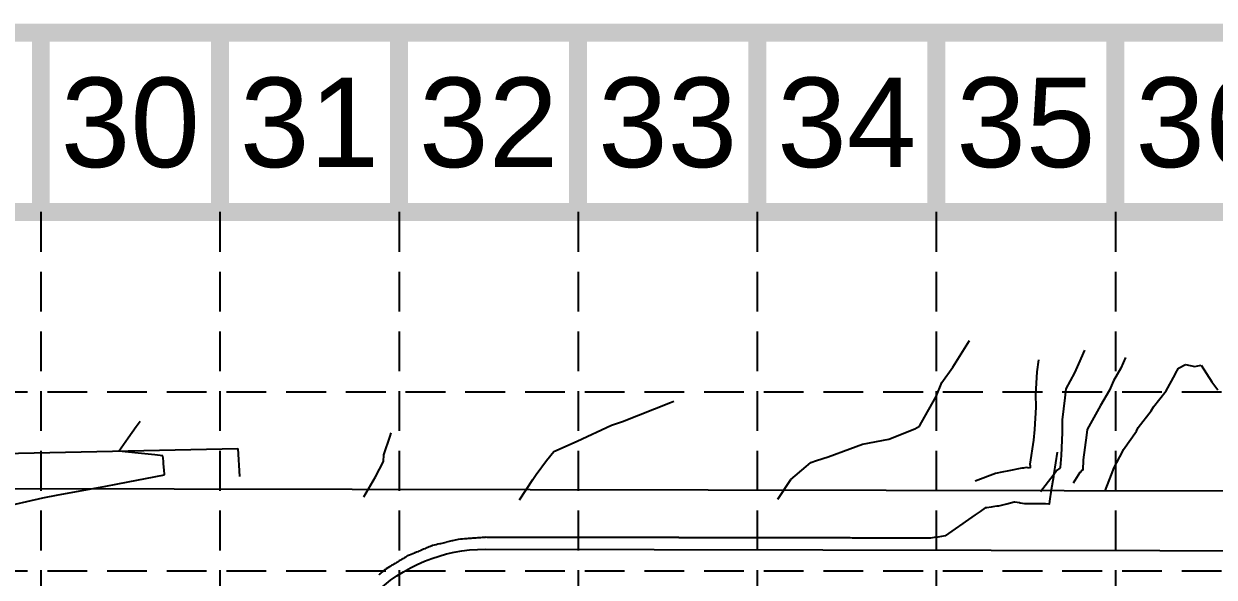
# Model space of a CAD drawing. Extents: x 626 to 3511, y 2890 to 4695.
# Drawn here: x 1974.4 to 2273.5, y 4555.7 to 4694.7 of the extents above; entities that cross this region are included whole.
import ezdxf
from ezdxf.enums import TextEntityAlignment as Align

# ---------------------------------------------------------------- set-up
doc = ezdxf.new("R2010")
doc.units = 0
doc.header["$LTSCALE"] = 100
doc.header["$MEASUREMENT"] = 0
doc.linetypes.add('HIDDEN', pattern=[0.375, 0.25, -0.125])
for name, color, linetype in [('$-BNDY2', 4, 'CONTINUOUS'), ('BASE', 7, 'CONTINUOUS'), ('DG-PIDX_CONTOURS', 5, 'CONTINUOUS'), ('DG-XCONTOURS', 9, 'CONTINUOUS'), ('DG-XIDX_CONTOURS', 2, 'CONTINUOUS'), ('GRID', 254, 'HIDDEN'), ('PSWDGC-POND', 2, 'CONTINUOUS'), ('PSWG-XCATV', 2, 'CONTINUOUS')]:
    doc.layers.add(name, color=color, linetype=linetype)
doc.styles.get("Standard").update_dxf_attribs({"font": 'ARIAL.TTF'})

msp = doc.modelspace()

# ---------------------------------------------------------------- linework, layer by layer
at = {"layer": '$-BNDY2', "color": 7}
msp.add_line((752.27, 4580.24), (3393.13, 4575.32), dxfattribs=at)
at = {"layer": 'BASE', "const_width": 4.5}
for points in [[(628.71, 2892.46), (3508.71, 2892.46), (3508.71, 4692.46), (628.71, 4692.46)], [(673.71, 2937.46), (3463.71, 2937.46), (3463.71, 4647.46), (673.71, 4647.46)]]:
    msp.add_lwpolyline(points, close=True, dxfattribs=at)
for points in [[(1978.71, 4647.46), (1978.71, 4692.46)], [(2023.71, 4647.46), (2023.71, 4692.46)], [(2068.71, 4647.46), (2068.71, 4692.46)], [(2113.71, 4647.46), (2113.71, 4692.46)], [(2158.71, 4647.46), (2158.71, 4692.46)], [(2203.71, 4647.46), (2203.71, 4692.46)], [(2248.71, 4647.46), (2248.71, 4692.46)]]:
    msp.add_lwpolyline(points, dxfattribs=at)
at = {"layer": 'DG-PIDX_CONTOURS', "color": 43, "elevation": 1140}
msp.add_lwpolyline([(2234.1, 4587.09), (2233.26, 4581.75), (2233.13, 4580.95), (2232.6, 4577.63), (2232.16, 4574.8), (2232.05, 4574.11), (2231.94, 4574.11), (2231.11, 4574.12), (2231, 4574.12), (2230.17, 4574.12), (2230.07, 4574.12), (2229.96, 4574.12), (2229.14, 4574.12), (2229.04, 4574.12), (2228.22, 4574.13), (2228.11, 4574.13), (2228.11, 4574.13), (2228.1, 4574.13), (2228.1, 4574.13), (2228.09, 4574.13), (2228.09, 4574.13), (2227.98, 4574.13), (2227.17, 4574.13), (2227.07, 4574.13), (2226.26, 4574.14), (2226.16, 4574.14), (2226.16, 4574.14), (2226.13, 4574.14), (2226.13, 4574.14), (2226.11, 4574.14), (2226.11, 4574.14), (2225.96, 4574.16), (2224.75, 4574.34), (2224.6, 4574.37), (2223.4, 4574.55), (2223.25, 4574.57), (2221.41, 4574.11), (2220.97, 4574), (2219.33, 4573.59), (2218.92, 4573.53), (2217.87, 4573.38), (2217.46, 4573.33), (2216.41, 4573.18), (2216, 4573.12), (2214.76, 4572.26), (2213.49, 4571.37), (2211.79, 4570.18), (2210.97, 4569.61), (2210.35, 4569.18), (2208.45, 4567.86), (2205.93, 4566.1), (2205.01, 4565.96), (2204.08, 4565.82), (2203.16, 4565.68), (2202.24, 4565.54), (2201.59, 4565.54), (2200.95, 4565.54), (2200.3, 4565.54), (2199.66, 4565.54), (2198.76, 4565.54), (2197.86, 4565.55), (2196.96, 4565.55), (2196.06, 4565.55), (2196.02, 4565.55), (2195.98, 4565.55), (2195.95, 4565.55), (2195.91, 4565.55), (2195.85, 4565.55), (2195.79, 4565.55), (2195.73, 4565.55), (2195.68, 4565.55), (2194.8, 4565.55), (2193.92, 4565.55), (2193.04, 4565.55), (2192.16, 4565.56), (2191.59, 4565.56), (2191.02, 4565.56), (2190.45, 4565.56), (2189.88, 4565.56), (2189.51, 4565.56), (2189.14, 4565.56), (2188.78, 4565.56), (2188.41, 4565.56), (2188.16, 4565.56), (2187.91, 4565.56), (2187.65, 4565.56), (2187.4, 4565.57), (2186.72, 4565.57), (2186.03, 4565.57), (2185.34, 4565.57), (2184.66, 4565.57), (2184.29, 4565.57), (2183.91, 4565.57), (2183.54, 4565.57), (2183.17, 4565.57), (2182.6, 4565.57), (2182.04, 4565.58), (2181.47, 4565.58), (2180.91, 4565.58), (2180.41, 4565.58), (2179.92, 4565.58), (2179.43, 4565.58), (2178.93, 4565.58), (2178.49, 4565.58), (2178.05, 4565.58), (2177.6, 4565.58), (2177.16, 4565.58), (2176.66, 4565.58), (2176.17, 4565.59), (2175.68, 4565.59), (2175.18, 4565.59), (2174.74, 4565.59), (2174.3, 4565.59), (2173.85, 4565.59), (2173.41, 4565.59), (2172.96, 4565.59), (2172.52, 4565.59), (2172.08, 4565.59), (2171.63, 4565.59), (2171.14, 4565.6), (2170.64, 4565.6), (2170.15, 4565.6), (2169.66, 4565.6), (2169.21, 4565.6), (2168.77, 4565.6), (2168.33, 4565.6), (2167.88, 4565.6), (2167.39, 4565.6), (2166.89, 4565.6), (2166.4, 4565.6), (2165.91, 4565.6), (2165.45, 4565.61), (2164.99, 4565.61), (2164.53, 4565.61), (2164.07, 4565.61), (2163.59, 4565.61), (2163.11, 4565.61), (2162.64, 4565.61), (2162.16, 4565.61), (2161.64, 4565.61), (2161.13, 4565.61), (2160.62, 4565.61), (2160.1, 4565.62), (2159.68, 4565.62), (2159.26, 4565.62), (2158.83, 4565.62), (2158.41, 4565.62), (2157.68, 4565.62), (2156.94, 4565.62), (2156.21, 4565.62), (2155.48, 4565.62), (2155.27, 4565.62), (2155.07, 4565.63), (2154.86, 4565.63), (2154.66, 4565.63), (2153.93, 4565.63), (2153.19, 4565.63), (2152.46, 4565.63), (2151.73, 4565.63), (2151.52, 4565.63), (2151.32, 4565.63), (2151.11, 4565.63), (2150.91, 4565.63), (2150.18, 4565.63), (2149.44, 4565.64), (2148.71, 4565.64), (2147.98, 4565.64), (2147.77, 4565.64), (2147.57, 4565.64), (2147.36, 4565.64), (2147.16, 4565.64), (2146.32, 4565.64), (2145.49, 4565.64), (2144.65, 4565.64), (2143.81, 4565.65), (2143.71, 4565.65), (2143.61, 4565.65), (2143.51, 4565.65), (2143.41, 4565.65), (2143.31, 4565.65), (2143.21, 4565.65), (2143.11, 4565.65), (2143.01, 4565.65), (2142.17, 4565.65), (2141.34, 4565.65), (2140.5, 4565.65), (2139.66, 4565.65), (2139.48, 4565.65), (2139.31, 4565.65), (2139.13, 4565.65), (2138.95, 4565.66), (2138.19, 4565.66), (2137.43, 4565.66), (2136.67, 4565.66), (2135.91, 4565.66), (2135.73, 4565.66), (2135.56, 4565.66), (2135.38, 4565.66), (2135.2, 4565.66), (2134.44, 4565.66), (2133.68, 4565.66), (2132.92, 4565.67), (2132.16, 4565.67), (2131.98, 4565.67), (2131.81, 4565.67), (2131.63, 4565.67), (2131.45, 4565.67), (2130.69, 4565.67), (2129.93, 4565.67), (2129.17, 4565.67), (2128.41, 4565.67), (2128.23, 4565.68), (2128.04, 4565.68), (2127.86, 4565.68), (2127.68, 4565.68), (2126.92, 4565.68), (2126.17, 4565.68), (2125.41, 4565.68), (2124.66, 4565.68), (2124.44, 4565.68), (2124.23, 4565.68), (2124.01, 4565.68), (2123.8, 4565.68), (2123.07, 4565.68), (2122.35, 4565.69), (2121.63, 4565.69), (2120.91, 4565.69), (2120.69, 4565.69), (2120.48, 4565.69), (2120.26, 4565.69), (2120.05, 4565.69), (2119.32, 4565.69), (2118.6, 4565.69), (2117.88, 4565.69), (2117.16, 4565.7), (2116.94, 4565.7), (2116.73, 4565.7), (2116.51, 4565.7), (2116.3, 4565.7), (2115.57, 4565.7), (2114.85, 4565.7), (2114.13, 4565.7), (2113.41, 4565.7), (2112.69, 4565.7), (2111.97, 4565.71), (2111.24, 4565.71), (2110.52, 4565.71), (2110.31, 4565.71), (2110.09, 4565.71), (2109.87, 4565.71), (2109.66, 4565.71), (2108.94, 4565.71), (2108.22, 4565.71), (2107.49, 4565.71), (2106.77, 4565.72), (2106.56, 4565.72), (2106.34, 4565.72), (2106.12, 4565.72), (2105.91, 4565.72), (2105.19, 4565.72), (2104.47, 4565.72), (2103.74, 4565.72), (2103.02, 4565.72), (2102.81, 4565.72), (2102.59, 4565.72), (2102.37, 4565.72), (2102.16, 4565.72), (2101.22, 4565.73), (2100.29, 4565.73), (2099.36, 4565.73), (2098.42, 4565.73), (2098.42, 4565.73), (2098.42, 4565.73), (2098.41, 4565.73), (2098.41, 4565.73), (2097.91, 4565.73), (2097.41, 4565.73), (2096.91, 4565.73), (2096.42, 4565.73), (2096.41, 4565.73), (2096.41, 4565.73), (2096.41, 4565.73), (2096.41, 4565.73), (2095.91, 4565.74), (2095.41, 4565.74), (2094.92, 4565.74), (2094.42, 4565.74), (2094.42, 4565.74), (2094.41, 4565.74), (2094.41, 4565.74), (2094.41, 4565.74), (2093.91, 4565.74), (2093.41, 4565.74), (2092.92, 4565.74), (2092.42, 4565.74), (2092.42, 4565.74), (2092.42, 4565.74), (2092.41, 4565.74), (2092.41, 4565.74), (2092.38, 4565.74), (2092.35, 4565.74), (2092.32, 4565.74), (2092.28, 4565.74), (2091.82, 4565.74), (2091.35, 4565.74), (2090.88, 4565.74), (2090.41, 4565.75), (2090.39, 4565.74), (2090.37, 4565.74), (2090.36, 4565.74), (2090.34, 4565.74), (2089.96, 4565.71), (2089.59, 4565.68), (2089.22, 4565.65), (2088.85, 4565.63), (2088.83, 4565.62), (2088.81, 4565.62), (2088.79, 4565.62), (2088.77, 4565.62), (2088.4, 4565.59), (2088.03, 4565.56), (2087.66, 4565.53), (2087.28, 4565.51), (2087.26, 4565.5), (2087.25, 4565.5), (2087.23, 4565.5), (2087.21, 4565.5), (2086.84, 4565.47), (2086.46, 4565.44), (2086.09, 4565.41), (2085.72, 4565.39), (2085.7, 4565.38), (2085.68, 4565.38), (2085.66, 4565.38), (2085.64, 4565.38), (2085.15, 4565.34), (2084.66, 4565.3), (2084.17, 4565.27), (2083.69, 4565.23), (2083.65, 4565.22), (2083.61, 4565.21), (2083.58, 4565.2), (2083.54, 4565.19), (2083.2, 4565.11), (2082.85, 4565.03), (2082.5, 4564.95), (2082.16, 4564.87), (2082.12, 4564.86), (2082.09, 4564.85), (2082.05, 4564.84), (2082.01, 4564.83), (2081.67, 4564.75), (2081.32, 4564.67), (2080.98, 4564.58), (2080.63, 4564.5), (2080.6, 4564.49), (2080.56, 4564.48), (2080.52, 4564.48), (2080.49, 4564.47), (2080.14, 4564.39), (2079.8, 4564.3), (2079.45, 4564.22), (2079.11, 4564.14), (2079.07, 4564.13), (2079.03, 4564.12), (2079, 4564.11), (2078.96, 4564.1), (2078.5, 4563.99), (2078.04, 4563.88), (2077.58, 4563.78), (2077.12, 4563.67), (2077.07, 4563.65), (2077.03, 4563.63), (2076.98, 4563.61), (2076.94, 4563.59), (2076.62, 4563.46), (2076.3, 4563.33), (2075.99, 4563.2), (2075.67, 4563.07), (2075.62, 4563.05), (2075.58, 4563.03), (2075.53, 4563.01), (2075.49, 4562.99), (2075.17, 4562.86), (2074.85, 4562.73), (2074.54, 4562.6), (2074.22, 4562.47), (2074.17, 4562.45), (2074.13, 4562.43), (2074.08, 4562.41), (2074.03, 4562.39), (2073.72, 4562.26), (2073.4, 4562.13), (2073.09, 4562), (2072.77, 4561.87), (2072.72, 4561.85), (2072.68, 4561.83), (2072.63, 4561.82), (2072.58, 4561.8), (2072.16, 4561.62), (2071.73, 4561.45), (2071.31, 4561.27), (2070.88, 4561.1), (2070.83, 4561.06), (2070.78, 4561.03), (2070.73, 4561), (2070.68, 4560.97), (2070.4, 4560.8), (2070.11, 4560.63), (2069.83, 4560.45), (2069.54, 4560.28), (2069.49, 4560.25), (2069.44, 4560.22), (2069.39, 4560.19), (2069.34, 4560.16), (2069.06, 4559.98), (2068.77, 4559.81), (2068.49, 4559.63), (2068.2, 4559.46), (2068.15, 4559.43), (2068.1, 4559.4), (2068.05, 4559.37), (2068, 4559.34), (2067.72, 4559.16), (2067.43, 4558.99), (2067.15, 4558.82), (2066.86, 4558.64), (2066.81, 4558.61), (2066.76, 4558.58), (2066.71, 4558.55), (2066.66, 4558.52), (2066.28, 4558.29), (2065.89, 4558.05), (2065.51, 4557.82), (2065.12, 4557.58), (2065.07, 4557.54), (2065.03, 4557.5), (2064.98, 4557.46), (2064.93, 4557.42), (2064.68, 4557.2), (2064.43, 4556.99), (2064.18, 4556.78), (2063.93, 4556.56), (2063.88, 4556.52), (2063.83, 4556.48), (2063.78, 4556.44), (2063.73, 4556.4), (2063.69, 4556.36)], dxfattribs=at)
at = {"layer": 'DG-XCONTOURS', "color": 43}
for p, q in [((2207.88, 4608.5, 1142), (2212.08, 4615.21, 1142)), ((2229.42, 4610.35, 1141), (2228.98, 4607.33, 1141)), ((2251.25, 4610.88, 1139), (2250.04, 4608.22, 1139)), ((2264.54, 4608.23, 1138), (2266.28, 4609.11, 1138)), ((2266.28, 4609.11, 1138), (2268.68, 4608.63, 1138)), ((2269.4, 4608.84, 1138), (2270.23, 4608.96, 1138)), ((2270.23, 4608.96, 1138), (2272.9, 4604.83, 1138)), ((2205.08, 4604.64, 1142), (2207.88, 4608.5, 1142)), ((2228.98, 4607.33, 1141), (2228.64, 4601.61, 1141)), ((2250.04, 4608.22, 1139), (2248.25, 4605.05, 1139)), ((2261.42, 4602.56, 1138), (2263.69, 4606.66, 1138)), ((2263.69, 4606.66, 1138), (2263.81, 4606.89, 1138)), ((2263.81, 4606.89, 1138), (2264.54, 4608.23, 1138)), ((2268.68, 4608.63, 1138), (2269.4, 4608.84, 1138)), ((2203.67, 4601.07, 1142), (2205.08, 4604.64, 1142)), ((2248.25, 4605.05, 1139), (2247.18, 4602.72, 1139)), ((2272.9, 4604.83, 1138), (2274.43, 4602.79, 1138)), ((2136.96, 4599.63, 1143), (2137.79, 4599.97, 1143)), ((2199.96, 4594.57, 1142), (2203.67, 4601.07, 1142)), ((2228.64, 4601.61, 1141), (2228.68, 4598.45, 1141)), ((2247.18, 4602.72, 1139), (2244.96, 4598.86, 1139)), ((2258.25, 4598.51, 1138), (2261.42, 4602.56, 1138)), ((2124.87, 4594.86, 1143), (2136.96, 4599.63, 1143)), ((2228.68, 4598.45, 1141), (2228.35, 4592.82, 1141)), ((2244.12, 4597.32, 1139), (2241.58, 4592.81, 1139)), ((2244.96, 4598.86, 1139), (2244.12, 4597.32, 1139)), ((2254.44, 4593.29, 1138), (2257.72, 4597.48, 1138)), ((2257.72, 4597.48, 1138), (2258.25, 4598.51, 1138)), ((2122.06, 4593.92, 1143), (2124.87, 4594.86, 1143)), ((2199.47, 4593.63, 1142), (2199.96, 4594.57, 1142)), ((2064.89, 4586.46, 1144), (2066.48, 4591.17, 1144)), ((2066.48, 4591.17, 1144), (2066.76, 4591.97, 1144)), ((2113.45, 4589.93, 1143), (2122.06, 4593.92, 1143)), ((2191.78, 4590.43, 1142), (2198.28, 4592.97, 1142)), ((2198.28, 4592.97, 1142), (2199.47, 4593.63, 1142)), ((2228.35, 4592.82, 1141), (2228.09, 4590.12, 1141)), ((2241.43, 4591.37, 1139), (2240.6, 4585.22, 1139)), ((2241.58, 4592.81, 1139), (2241.43, 4591.37, 1139)), ((2250.78, 4587.77, 1138), (2253.97, 4592.42, 1138)), ((2253.97, 4592.42, 1138), (2254.44, 4593.29, 1138)), ((2107.6, 4587.26, 1143), (2113.45, 4589.93, 1143)), ((2181.95, 4587.98, 1142), (2185.2, 4589.12, 1142)), ((2185.2, 4589.12, 1142), (2191.78, 4590.43, 1142)), ((2228.09, 4590.12, 1141), (2227.2, 4584.12, 1141)), ((2064.85, 4584.79, 1144), (2064.89, 4586.46, 1144)), ((2103.16, 4581.53, 1143), (2105.79, 4585.02, 1143)), ((2105.79, 4585.02, 1143), (2107.6, 4587.26, 1143)), ((2172.2, 4584.55, 1142), (2173.62, 4585, 1142)), ((2173.62, 4585, 1142), (2176.57, 4585.93, 1142)), ((2176.57, 4585.93, 1142), (2181.95, 4587.98, 1142)), ((2240.6, 4585.22, 1139), (2240.48, 4582.65, 1139)), ((2248.4, 4583.24, 1138), (2250.49, 4587.23, 1138)), ((2250.49, 4587.23, 1138), (2250.78, 4587.77, 1138)), ((2062.82, 4580.93, 1144), (2064.85, 4584.79, 1144)), ((2167.15, 4580.29, 1142), (2171.03, 4583.54, 1142)), ((2171.03, 4583.54, 1142), (2172.2, 4584.55, 1142)), ((2220.21, 4582.1, 1141), (2218.61, 4581.74, 1141)), ((2221.89, 4582.43, 1141), (2220.21, 4582.1, 1141)), ((2225.18, 4583.08, 1141), (2221.89, 4582.43, 1141)), ((2225.58, 4583.14, 1141), (2225.18, 4583.08, 1141)), ((2226.26, 4583.31, 1141), (2225.58, 4583.14, 1141)), ((2226.7, 4583.21, 1141), (2226.26, 4583.31, 1141)), ((2226.74, 4583.21, 1141), (2226.7, 4583.21, 1141)), ((2226.76, 4583.2, 1141), (2226.74, 4583.21, 1141)), ((2227.22, 4583.15, 1141), (2226.76, 4583.2, 1141)), ((2227.2, 4584.12, 1141), (2227.33, 4583.73, 1141)), ((2227.32, 4583.16, 1141), (2227.22, 4583.15, 1141)), ((2227.33, 4583.73, 1141), (2227.25, 4583.68, 1141)), ((2227.25, 4583.68, 1141), (2227.33, 4583.25, 1141)), ((2227.33, 4583.25, 1141), (2227.32, 4583.24, 1141)), ((2227.32, 4583.24, 1141), (2227.32, 4583.16, 1141)), ((2239.8, 4582.04, 1139), (2238.07, 4579.35, 1139)), ((2240.07, 4582.26, 1139), (2239.8, 4582.04, 1139)), ((2240.29, 4582.51, 1139), (2240.07, 4582.26, 1139)), ((2240.48, 4582.65, 1139), (2240.29, 4582.51, 1139)), ((2247.71, 4581.56, 1138), (2248.4, 4583.24, 1138)), ((2059.83, 4575.92, 1144), (2062.82, 4580.93, 1144)), ((2099.01, 4575.17, 1143), (2102.33, 4580.25, 1143)), ((2102.33, 4580.25, 1143), (2103.16, 4581.53, 1143)), ((2163.87, 4575.33, 1142), (2167.15, 4580.29, 1142)), ((2218.61, 4581.74, 1141), (2213.47, 4579.86, 1141)), ((2246.12, 4577.4, 1138), (2247.71, 4581.56, 1138))]:
    msp.add_line(p, q, dxfattribs=at)
at = {"layer": 'DG-XIDX_CONTOURS', "color": 43}
for p, q in [((2240.98, 4612.73, 1140), (2239.44, 4609.35, 1140)), ((2239.44, 4609.35, 1140), (2238.39, 4607.09, 1140)), ((2238.39, 4607.09, 1140), (2236.22, 4603.01, 1140)), ((2236.22, 4603.01, 1140), (2235.96, 4600.8, 1140)), ((2235.96, 4600.8, 1140), (2235.34, 4595.24, 1140)), ((2002.68, 4593.55, 1145), (2003.64, 4594.9, 1145)), ((2235.34, 4595.24, 1140), (2235.33, 4592.04, 1140)), ((2000.65, 4590.71, 1145), (2002.68, 4593.55, 1145)), ((2235.33, 4592.04, 1140), (2235.06, 4586.32, 1140)), ((1998.32, 4587.4, 1145), (2000.65, 4590.71, 1145)), ((2003.19, 4586.89, 1145), (1998.32, 4587.4, 1145)), ((2007.34, 4586.46, 1145), (2003.19, 4586.89, 1145)), ((2009.39, 4586.25, 1145), (2007.34, 4586.46, 1145)), ((2009.51, 4584.9, 1145), (2009.39, 4586.25, 1145)), ((2235.06, 4586.32, 1140), (2234.83, 4583.27, 1140)), ((2009.54, 4584.51, 1145), (2009.51, 4584.9, 1145)), ((2009.66, 4583.15, 1145), (2009.54, 4584.51, 1145)), ((2009.7, 4582.77, 1145), (2009.66, 4583.15, 1145)), ((2009.82, 4581.4, 1145), (2009.7, 4582.77, 1145)), ((2233.71, 4582.17, 1140), (2233.1, 4581.23, 1140)), ((2234.01, 4582.5, 1140), (2233.71, 4582.17, 1140)), ((2234.16, 4582.63, 1140), (2234.01, 4582.5, 1140)), ((2234.42, 4582.89, 1140), (2234.16, 4582.63, 1140)), ((2234.72, 4583.1, 1140), (2234.42, 4582.89, 1140)), ((2234.83, 4583.27, 1140), (2234.72, 4583.1, 1140)), ((1994.65, 4578.52, 1145), (1998.08, 4579.16, 1145)), ((1998.08, 4579.16, 1145), (2009.82, 4581.4, 1145)), ((2233.1, 4581.23, 1140), (2229.89, 4577.19, 1140)), ((1979.24, 4575.65, 1145), (1983.09, 4576.4, 1145)), ((1983.09, 4576.4, 1145), (1994.65, 4578.52, 1145)), ((1968.17, 4573.14, 1145), (1979.24, 4575.65, 1145))]:
    msp.add_line(p, q, dxfattribs=at)
at = {"layer": 'GRID', "color": 252, "linetype": 'HIDDEN', "ltscale": 0.4}
for p, q in [((1978.71, 4647.46), (1978.71, 3072.26)), ((2023.71, 4647.46), (2023.71, 3072.26)), ((2068.71, 4647.46), (2068.71, 3072.26)), ((2113.71, 4647.46), (2113.71, 3072.26)), ((2158.71, 4647.46), (2158.71, 3072.26)), ((2203.71, 4647.46), (2203.71, 3072.26)), ((2248.71, 4647.46), (2248.71, 3072.26)), ((675.37, 4602.31), (3465.37, 4602.31)), ((675.37, 4557.31), (3465.37, 4557.31))]:
    msp.add_line(p, q, dxfattribs=at)
at = {"layer": 'PSWDGC-POND', "color": 43}
msp.add_lwpolyline([(2293.77, 4311.54, 0.173214), (2226.5, 4311.65), (2214.03, 4307.21, -0.479796), (2147.66, 4348.19, 0.263883), (2074.1, 4447.21, -0.297534), (2050.26, 4483.88), (2050.33, 4522.82, -0.414214), (2090.41, 4562.75), (2556.4, 4561.88, -0.64154), (2586.59, 4495.72), (2549.71, 4453.05, 0.179693), (2537.54, 4420.43), (2537.44, 4354.86, -0.518649), (2470.55, 4307.87), (2461.01, 4311.29, 0.173214), (2393.74, 4311.39), (2360.55, 4299.6, -0.173214), (2326.92, 4299.65)], format="xyb", close=True, dxfattribs=at)
at = {"layer": 'PSWG-XCATV', "color": 7}
msp.add_line((2028.69, 4581.02), (2028.29, 4588.01), dxfattribs=at)
msp.add_lwpolyline([(1938.64, 4586.69), (1961.18, 4586.64), (2028.19, 4588.01)], dxfattribs=at)

# ---------------------------------------------------------------- texts
at = {"layer": 'BASE'}
for s, p in [('30', (2001.21, 4669.96)), ('31', (2046.21, 4669.96)), ('32', (2091.21, 4669.96)), ('33', (2136.21, 4669.96)), ('34', (2181.21, 4669.96)), ('35', (2226.21, 4669.96)), ('36', (2271.21, 4669.96))]:
    msp.add_text(s, height=22.5, dxfattribs=at).set_placement(p, align=Align.MIDDLE_CENTER)

doc.saveas('drawing.dxf')
